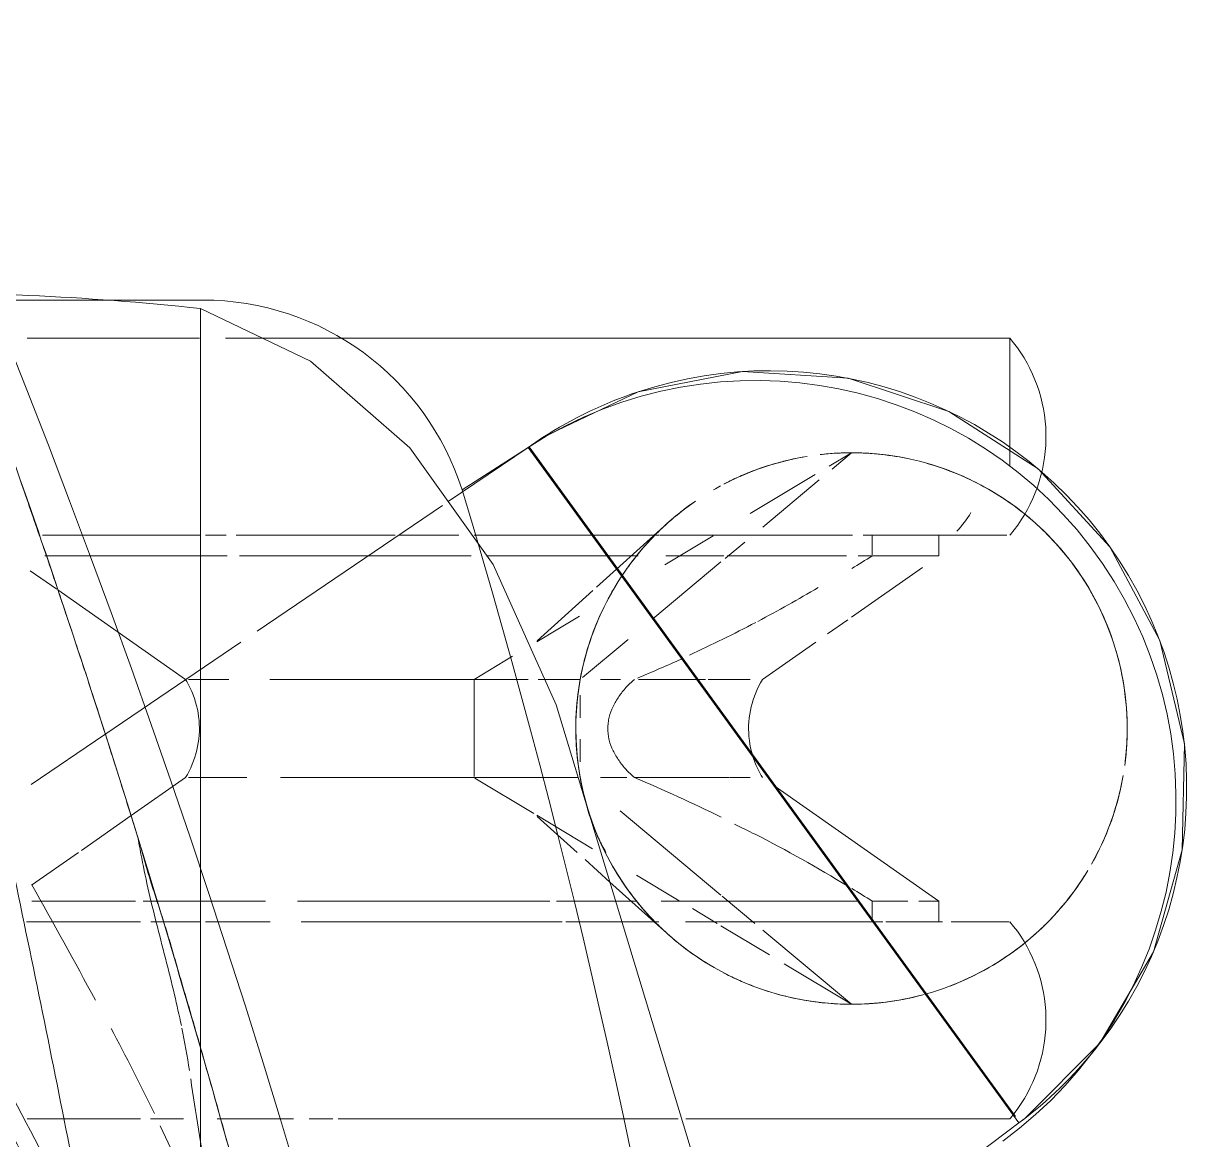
# Model space of a CAD drawing. Header units: inches. Extents: x -1221 to 179, y -822 to 880.
# Drawn here: x 89.448 to 92.235, y 430.45 to 433.125 of the extents above; entities that cross this region are included whole.
import ezdxf

# ---------------------------------------------------------------- set-up
doc = ezdxf.new("R2010")
doc.units = ezdxf.units.IN
doc.header["$MEASUREMENT"] = 0
doc.layers.add('X1$0$I-FURN', color=30, linetype='Continuous', lineweight=9)

# ---------------------------------------------------------------- blocks, each defined once
blk = doc.blocks.new('X1$0$Allsteel Seating Acuity Work-Conference Chair1 - Fully Adj_ Arms_ Mesh Back-V37-FIRST FLOOR POWER _ SIGNAL')
at = {"layer": 'X1$0$I-FURN', "lineweight": 13}
for p, q in [((-8.2615, 10.9745), (-8.2472, 10.9711)), ((-8.1921, 10.9517), (-8.1789, 10.9456)), ((-8.1532, 10.9316), (-8.1408, 10.9239)), ((-7.1434, 10.9227), (-7.131, 10.9305)), ((-6.7073, 10.9327), (-6.698, 10.9203)), ((-6.7073, 10.9327), (-6.6965, 10.9183)), ((-6.7116, 10.9104), (-8.3158, 9.745)), ((-6.6965, 10.9183), (-8.3147, 9.7427)), ((-8.1408, 10.9239), (-8.1287, 10.9157)), ((-7.1785, 10.8965), (-7.1671, 10.9057)), ((-6.6965, 10.9183), (-6.1824, 10.2331)), ((-6.1824, 10.2331), (-6.6965, 10.9183)), ((-8.5764, 10.8965), (-8.2698, 10.8965)), ((-8.5764, 10.8965), (-8.5764, 9.2955)), ((-8.5764, 9.6129), (-8.5764, 10.8965)), ((-8.5764, 10.8965), (-8.5764, 9.6129)), ((-8.1056, 10.8978), (-8.104, 10.8965)), ((-8.104, 10.7918), (-8.104, 10.8893)), ((-7.1785, 10.8952), (-7.1785, 10.8701)), ((-7.1785, 10.7607), (-7.1785, 10.8952)), ((-6.706, 10.8965), (-6.706, 10.1201)), ((-6.706, 10.1201), (-6.706, 10.8965)), ((-8.104, 10.8701), (-8.104, 10.7049)), ((-7.1785, 10.8601), (-7.1785, 10.7557)), ((-8.104, 10.567), (-8.104, 10.7607)), ((-7.1785, 10.7351), (-7.1785, 10.5991)), ((-8.0546, 10.7267), (-8.104, 10.7267)), ((-8.104, 10.7049), (-8.104, 10.5607)), ((-8.0546, 10.7265), (-8.0546, 10.7267)), ((-8.0546, 10.7267), (-8.0546, 10.6972)), ((-8.0546, 10.5701), (-8.0546, 10.7265)), ((-7.2278, 10.7267), (-7.5048, 10.3311)), ((-7.1785, 10.7267), (-7.2278, 10.7267)), ((-7.2278, 10.7267), (-7.2278, 10.6817)), ((-7.2278, 10.7265), (-7.2278, 10.7267)), ((-7.2278, 10.6786), (-7.2278, 10.7265)), ((-7.1785, 10.6226), (-7.1785, 10.7265)), ((-7.1785, 10.7265), (-7.1785, 10.6113)), ((-8.0546, 10.6817), (-8.0546, 10.5825)), ((-7.9079, 10.5172), (-8.0271, 10.6873)), ((-7.1785, 10.6764), (-7.1785, 10.62)), ((-7.2278, 10.567), (-7.2278, 10.6521)), ((-8.104, 10.567), (-8.104, 10.6403)), ((-7.1785, 10.5926), (-7.1785, 10.1255)), ((-8.104, 10.5825), (-8.104, 10.5448)), ((-8.057, 10.567), (-8.104, 10.567)), ((-8.0546, 10.5713), (-8.0546, 10.5328)), ((-7.1801, 10.567), (-7.2278, 10.567)), ((-7.1785, 10.5712), (-7.1785, 10.1742)), ((-8.2698, 10.464), (-8.3017, 10.5172)), ((-8.3017, 10.5172), (-8.2627, 10.4705)), ((-8.104, 10.5196), (-8.104, 10.2524)), ((-8.104, 10.5097), (-8.104, 10.1742)), ((-7.868, 10.4601), (-7.9019, 10.5086)), ((-7.2278, 10.5328), (-7.2278, 10.0616)), ((-6.9807, 10.5172), (-7.1582, 10.3047)), ((-6.9807, 10.5172), (-7.0775, 10.356)), ((-8.0546, 10.5056), (-8.0546, 10.2195)), ((-8.1561, 10.2747), (-8.2496, 10.4305)), ((-8.2368, 10.4395), (-8.1239, 10.3044)), ((-7.7587, 10.3041), (-7.8479, 10.4314)), ((-7.0987, 10.3207), (-7.1686, 10.2042)), ((-7.5693, 10.2826), (-7.5609, 10.2856)), ((-7.1742, 10.2857), (-7.2394, 10.2076)), ((-8.0879, 10.2613), (-8.0486, 10.2143)), ((-7.7587, 10.174), (-7.7587, 10.2743)), ((-7.7587, 10.2686), (-7.7587, 10.228)), ((-7.5778, 10.2799), (-7.5693, 10.2826)), ((-7.5237, 10.2637), (-7.5237, 10.2743)), ((-7.5237, 10.2686), (-7.5237, 10.23)), ((-7.5237, 10.2261), (-7.5237, 10.2637)), ((-8.104, 10.2381), (-8.104, 10.2068)), ((-8.0546, 10.2111), (-8.0546, 10.0721)), ((-8.0402, 10.2042), (-7.9039, 10.0411)), ((-7.5237, 9.997), (-7.5237, 10.2241)), ((-7.5237, 10.2148), (-7.5237, 10.1578)), ((-7.2422, 10.2042), (-7.444, 9.9627)), ((-8.104, 10.1894), (-8.104, 10.0611)), ((-8.104, 10.1742), (-8.104, 10.057)), ((-8.0333, 10.0702), (-8.1028, 10.186)), ((-7.1742, 10.195), (-7.2097, 10.1359)), ((-7.1785, 10.1742), (-7.1785, 10.1197)), ((-7.7587, 10.0068), (-7.7587, 10.1678)), ((-7.7587, 10.1388), (-7.7587, 10.0246)), ((-7.5237, 10.1388), (-7.5237, 10.0246)), ((-7.2285, 10.1045), (-7.2899, 10.0022)), ((-6.706, 10.102), (-6.706, 9.6129)), ((-6.706, 9.6129), (-6.706, 10.102)), ((-8.1252, 10.0677), (-8.0232, 9.9544)), ((-7.2735, 9.9385), (-7.1572, 10.0677)), ((-8.104, 10.0558), (-8.104, 9.8492)), ((-8.104, 10.0518), (-8.104, 9.8483)), ((-8.104, 9.6129), (-8.104, 10.0459)), ((-8.104, 9.8338), (-8.104, 10.0459)), ((-7.1785, 10.0558), (-7.1785, 9.9779)), ((-7.1785, 10.0518), (-7.1785, 9.9755)), ((-7.1785, 9.9664), (-7.1785, 10.0459)), ((-7.1785, 9.9667), (-7.1785, 10.0459)), ((-8.0546, 10.0058), (-8.0546, 9.8189)), ((-8.0546, 9.644), (-8.0546, 10.0021)), ((-7.8548, 9.9822), (-7.7633, 9.8728)), ((-7.5237, 9.9791), (-7.5237, 9.9156)), ((-7.2278, 9.9533), (-7.2278, 10.0021)), ((-8.0232, 9.9544), (-7.9797, 9.9061)), ((-7.7587, 9.9638), (-7.7587, 9.9156)), ((-7.2278, 9.9627), (-7.2278, 9.8189)), ((-7.2278, 9.8106), (-7.2278, 9.9533)), ((-7.1785, 9.9779), (-7.1785, 9.8492)), ((-7.1785, 9.9755), (-7.1785, 9.8483)), ((-7.1785, 9.8326), (-7.1785, 9.9667)), ((-7.1785, 9.8338), (-7.1785, 9.9664)), ((-7.3272, 9.8788), (-7.2735, 9.9385)), ((-7.9721, 9.8977), (-7.8516, 9.7638)), ((-7.3533, 9.8967), (-7.4335, 9.7632)), ((-7.7587, 9.7668), (-7.7587, 9.8672)), ((-7.7212, 9.8672), (-7.6666, 9.8672)), ((-7.6158, 9.8672), (-7.5612, 9.8672)), ((-8.104, 9.8462), (-8.104, 9.6129)), ((-8.104, 9.8452), (-8.104, 9.6129)), ((-7.8794, 9.8139), (-7.9102, 9.8652)), ((-7.5237, 9.6143), (-7.5237, 9.8627)), ((-7.4308, 9.7638), (-7.344, 9.8602)), ((-8.104, 9.6129), (-8.104, 9.8309)), ((-8.0546, 9.8189), (-8.0546, 9.6453)), ((-7.8489, 9.7632), (-7.8794, 9.8139)), ((-7.7587, 9.8383), (-7.7587, 9.7778)), ((-7.7587, 9.7683), (-7.7587, 9.8272)), ((-7.5237, 9.8247), (-7.5237, 9.7506)), ((-7.5237, 9.8138), (-7.5237, 9.7423)), ((-7.1785, 9.8241), (-7.1785, 9.6129)), ((-7.1785, 9.8233), (-7.1785, 9.6129)), ((-7.1785, 9.6129), (-7.1785, 9.8118)), ((-7.2278, 9.7948), (-7.2278, 9.6129)), ((-7.2278, 9.6129), (-7.2278, 9.7874)), ((-7.1785, 9.6129), (-7.1785, 9.8103)), ((-8.3161, 9.7448), (-8.3381, 9.7773)), ((-8.3147, 9.7427), (-8.3381, 9.7773)), ((-7.4376, 9.7563), (-7.5224, 9.6151)), ((-8.3147, 9.7427), (-8.2127, 9.5842)), ((-8.3147, 9.7427), (-8.1846, 9.5509)), ((-8.1846, 9.5509), (-8.3147, 9.7427)), ((-7.7587, 9.6129), (-7.7587, 9.7423)), ((-7.7587, 9.6129), (-7.8142, 9.7053)), ((-7.7587, 9.7245), (-7.7587, 9.6129)), ((-7.7587, 9.6129), (-7.7587, 9.7175)), ((-7.5237, 9.7245), (-7.5237, 9.6144)), ((-7.5237, 9.7175), (-7.5237, 9.6143)), ((-8.5764, 9.0969), (-8.5764, 9.6129)), ((-8.5764, 9.6129), (-8.5764, 9.0969)), ((-8.0546, 9.606), (-8.0546, 9.3442)), ((-8.0546, 9.3442), (-8.0546, 9.606)), ((-7.7096, 9.6129), (-7.7587, 9.6129)), ((-7.7587, 9.6129), (-7.7587, 9.478)), ((-7.7587, 9.1241), (-7.7587, 9.6129)), ((-7.5263, 9.6129), (-7.7096, 9.6129)), ((-7.5237, 9.6129), (-7.5237, 9.2584)), ((-7.5237, 9.1492), (-7.5237, 9.6129)), ((-7.2278, 9.6129), (-7.2278, 9.1902)), ((-7.2278, 9.1902), (-7.2278, 9.6129)), ((-7.1785, 9.6129), (-7.1785, 9.1988)), ((-7.1785, 9.1988), (-7.1785, 9.6129)), ((-7.1785, 9.6129), (-7.1785, 9.2045)), ((-7.1785, 9.2045), (-7.1785, 9.6129)), ((-6.706, 9.6129), (-6.706, 9.2877)), ((-6.706, 9.2877), (-6.706, 9.6129)), ((-8.104, 9.5767), (-8.104, 9.438)), ((-8.104, 9.438), (-8.104, 9.5767)), ((-8.104, 9.5759), (-8.104, 9.4346)), ((-8.104, 9.4346), (-8.104, 9.5759)), ((-8.1755, 9.5375), (-7.8747, 9.0937)), ((-7.8747, 9.0937), (-8.1755, 9.5375)), ((-7.7587, 9.4632), (-7.7587, 9.2584)), ((-8.104, 9.424), (-8.104, 9.2806)), ((-8.104, 9.0471), (-8.104, 9.424)), ((-8.104, 9.4204), (-8.104, 9.2752)), ((-8.104, 9.2752), (-8.104, 9.4204)), ((-8.0546, 9.3442), (-8.0546, 9.2877)), ((-8.0546, 9.0511), (-8.0546, 9.3442)), ((-8.104, 9.2638), (-8.104, 9.0471)), ((-8.104, 9.2583), (-8.104, 9.0431)), ((-8.104, 9.0431), (-8.104, 9.2583)), ((-8.0546, 9.2687), (-8.0546, 9.0511)), ((-6.706, 9.2749), (-6.706, 9.2179)), ((-6.706, 9.2179), (-6.706, 9.2749)), ((-7.7587, 9.2288), (-7.7587, 9.1241)), ((-7.5237, 9.2288), (-7.5237, 9.1492)), ((-6.706, 9.1801), (-6.706, 8.9972)), ((-6.706, 8.9972), (-6.706, 9.1801)), ((-7.1785, 9.1246), (-7.1785, 8.971)), ((-7.1785, 8.971), (-7.1785, 9.1246)), ((-7.1785, 9.1193), (-7.1785, 8.9694)), ((-7.1785, 8.9694), (-7.1785, 9.1193)), ((-8.5764, 9.0173), (-8.5764, 9.0969)), ((-8.5764, 9.0969), (-8.5764, 9.0173)), ((-7.2278, 9.1137), (-7.2278, 8.9582)), ((-7.2278, 8.9582), (-7.2278, 9.1137)), ((-7.5237, 8.9285), (-7.5237, 9.0689)), ((-7.8479, 9.0541), (-7.6272, 8.7286)), ((-7.6272, 8.7286), (-7.8479, 9.0541)), ((-7.5237, 9.0381), (-7.5237, 8.9349)), ((-8.104, 9.019), (-8.104, 8.971)), ((-8.104, 8.971), (-8.104, 9.019)), ((-8.104, 9.0157), (-8.104, 8.9694)), ((-8.104, 8.9694), (-8.104, 9.0157)), ((-8.0546, 9.0211), (-8.0546, 8.9582)), ((-8.0546, 8.9582), (-8.0546, 9.0211)), ((-7.7587, 8.9285), (-7.7587, 9.0255)), ((-8.6675, 8.4261), (-8.6675, 8.9634)), ((-8.6471, 8.958), (-6.8696, 8.958)), ((-8.5764, 8.5427), (-8.5764, 8.9549)), ((-8.5764, 8.9549), (-8.5764, 8.5427)), ((-8.104, 8.9579), (-8.104, 8.7118)), ((-8.104, 8.5818), (-8.104, 8.9579)), ((-8.104, 8.9549), (-8.104, 8.7254)), ((-8.104, 8.5793), (-8.104, 8.9549)), ((-8.0546, 8.9579), (-8.0546, 8.5848)), ((-8.0546, 8.5848), (-8.0546, 8.9579)), ((-7.7587, 8.9743), (-7.7587, 8.9349)), ((-7.6072, 8.9524), (-7.616, 8.9536)), ((-7.5983, 8.9508), (-7.6072, 8.9524)), ((-7.2278, 8.9579), (-7.2278, 8.8202)), ((-7.2278, 8.8202), (-7.2278, 8.9579)), ((-7.1785, 8.9579), (-7.1785, 8.8384)), ((-7.1785, 8.8384), (-7.1785, 8.9579)), ((-7.1785, 8.9549), (-7.1785, 8.8475)), ((-7.1785, 8.8475), (-7.1785, 8.9549)), ((-6.8696, 8.958), (-3.5117, 8.958)), ((-7.973, 8.6156), (-7.7587, 8.9217)), ((-7.5556, 8.9379), (-7.5639, 8.9412)), ((-7.5314, 8.9262), (-7.5393, 8.9304)), ((-7.5237, 8.9217), (-7.5314, 8.9262)), ((-7.5237, 8.9217), (-7.4326, 8.7915)), ((-6.706, 8.9172), (-6.706, 8.8381)), ((-6.706, 8.8381), (-6.706, 8.9172)), ((-7.1785, 8.8135), (-7.1785, 8.7254)), ((-7.1785, 8.5404), (-7.1785, 8.8135)), ((-6.706, 8.8135), (-6.706, 8.7052)), ((-6.706, 8.6047), (-6.706, 8.8135)), ((-7.4326, 8.7915), (-7.3491, 8.6723)), ((-7.2278, 8.8019), (-7.2278, 8.5536)), ((-7.2278, 8.5536), (-7.2278, 8.8019)), ((-7.1785, 8.8019), (-7.1785, 8.7118)), ((-7.1785, 8.5536), (-7.1785, 8.8019)), ((-7.6272, 8.7286), (-7.5074, 8.5519)), ((-7.5074, 8.5519), (-7.6272, 8.7286)), ((-8.104, 8.7052), (-8.104, 8.5793)), ((-7.1785, 8.7052), (-7.1785, 8.5405)), ((-6.706, 8.702), (-6.706, 8.6047)), ((-8.104, 8.6921), (-8.104, 8.5818)), ((-7.1785, 8.6921), (-7.1785, 8.5536)), ((-7.344, 8.665), (-7.2656, 8.553)), ((-8.0192, 8.5496), (-7.9747, 8.6132)), ((-6.706, 8.6047), (-6.706, 8.542)), ((-6.706, 8.542), (-6.706, 8.6047))]:
    blk.add_line(p, q, dxfattribs=at)
at = {"layer": 'X1$0$I-FURN', "lineweight": 13, "flags": 128}
for points in [[(-8.3381, 9.7773), (-8.4478, 10.0064), (-8.4961, 10.2558), (-8.4801, 10.5094), (-8.4008, 10.7507), (-8.2632, 10.9642), (-8.0762, 11.1362), (-7.852, 11.2556), (-7.6049, 11.3146), (-7.3509, 11.3094), (-7.1064, 11.2405), (-6.8871, 11.1121), (-6.7073, 10.9327)], [(-8.5764, 10.8965), (-8.5651, 10.9057), (-8.5534, 10.9145), (-8.5413, 10.9227), (-8.529, 10.9305), (-8.5163, 10.9378), (-8.5033, 10.9446), (-8.4901, 10.9509), (-8.4767, 10.9566), (-8.463, 10.9618), (-8.4492, 10.9664), (-8.4351, 10.9705), (-8.4209, 10.974), (-8.4066, 10.977), (-8.3922, 10.9794), (-8.3777, 10.9811), (-8.3631, 10.9824), (-8.3485, 10.983), (-8.3339, 10.983), (-8.3193, 10.9825), (-8.3047, 10.9814), (-8.2902, 10.9796), (-8.2758, 10.9774), (-8.2615, 10.9745)], [(-7.131, 10.9305), (-7.1184, 10.9378), (-7.1054, 10.9446), (-7.0922, 10.9509), (-7.0788, 10.9566), (-7.0651, 10.9618), (-7.0512, 10.9664), (-7.0372, 10.9705), (-7.023, 10.974), (-7.0087, 10.977), (-6.9943, 10.9794), (-6.9798, 10.9811), (-6.9652, 10.9824), (-6.9506, 10.983), (-6.936, 10.983), (-6.9214, 10.9825), (-6.9068, 10.9814), (-6.8923, 10.9796), (-6.8778, 10.9774), (-6.8635, 10.9745), (-6.8493, 10.9711), (-6.8352, 10.9671), (-6.8214, 10.9625), (-6.8077, 10.9574), (-6.7942, 10.9517), (-6.7809, 10.9456), (-6.768, 10.9388), (-6.7553, 10.9316), (-6.7429, 10.9239), (-6.7308, 10.9157), (-6.719, 10.907), (-6.7076, 10.8978), (-6.706, 10.8965)], [(-8.2472, 10.9711), (-8.2332, 10.9671), (-8.2193, 10.9625), (-8.2056, 10.9574), (-8.1921, 10.9517)], [(-8.1789, 10.9456), (-8.1659, 10.9388), (-8.1532, 10.9316)], [(-8.1287, 10.9157), (-8.117, 10.907), (-8.1056, 10.8978)], [(-7.1671, 10.9057), (-7.1554, 10.9145), (-7.1434, 10.9227)], [(-5.5394, 10.3766), (-6.6394, 10.131), (-7.6979, 9.8097)], [(-7.7587, 10.3041), (-7.751, 10.2995), (-7.7431, 10.2953), (-7.735, 10.2914), (-7.7268, 10.2878), (-7.7185, 10.2845), (-7.7101, 10.2816), (-7.7015, 10.279), (-7.6928, 10.2768), (-7.6841, 10.2749), (-7.6753, 10.2733), (-7.6664, 10.2722), (-7.6575, 10.2713), (-7.6485, 10.2708), (-7.6396, 10.2707), (-7.6307, 10.271)], [(-7.5609, 10.2856), (-7.5526, 10.289), (-7.5445, 10.2927), (-7.5365, 10.2968)], [(-7.5365, 10.2968), (-7.5287, 10.3011), (-7.5237, 10.3041)], [(-7.6307, 10.271), (-7.6217, 10.2716), (-7.6128, 10.2725), (-7.604, 10.2738), (-7.5952, 10.2755), (-7.5865, 10.2775), (-7.5778, 10.2799)], [(-7.6979, 9.8097), (-8.0342, 9.6584), (-8.3133, 9.459), (-8.5211, 9.2215), (-8.6471, 8.958)], [(-7.6959, 8.9482), (-7.7046, 8.9458), (-7.7131, 8.9431), (-7.7215, 8.9401), (-7.7298, 8.9367), (-7.738, 8.933), (-7.7459, 8.9289), (-7.7538, 8.9246), (-7.7587, 8.9217)], [(-7.6696, 8.9532), (-7.6784, 8.9519), (-7.6872, 8.9502), (-7.6959, 8.9482)], [(-7.6518, 8.9547), (-7.6607, 8.9541), (-7.6696, 8.9532)], [(-7.616, 8.9536), (-7.6249, 8.9544), (-7.6339, 8.9549), (-7.6428, 8.955), (-7.6518, 8.9547)], [(-7.5639, 8.9412), (-7.5724, 8.9441), (-7.5809, 8.9467), (-7.5896, 8.9489), (-7.5983, 8.9508)], [(-7.5393, 8.9304), (-7.5474, 8.9343), (-7.5556, 8.9379)]]:
    blk.add_lwpolyline(points, dxfattribs=at)
at = {"layer": 'X1$0$I-FURN', "lineweight": 13}
for centre, radius, start, end in [((-7.498, 10.3201), 1.0002, 52.3571, 198.2772), ((-7.4677, 10.2875), 1.0071, 36, 212.7501), ((-7.6412, 10.5172), 0.6605, 90, 135), ((-7.6412, 10.5172), 0.6605, 82.2702, 101.5095), ((-7.6412, 10.5172), 0.6605, 83.6484, 90), ((-7.6412, 10.5172), 0.6605, 83.1901, 88.4919), ((-7.6412, 10.5172), 0.6605, 101.57, 106.3296), ((-7.6412, 10.5172), 0.6605, 96.8099, 101.3836), ((-7.6412, 10.5172), 0.6605, 62.8626, 80.2209), ((-7.6412, 10.5172), 0.6605, 61.5558, 78.6741), ((-7.6412, 10.5172), 0.6605, 60.5248, 75), ((-7.6412, 10.5172), 0.6605, 108.9941, 164.0844), ((-7.6412, 10.5172), 0.6605, 110.4297, 137.6693), ((-7.498, 10.3201), 1.0002, 37.7651, 52.3571), ((-7.6412, 10.5172), 0.6605, 21.7063, 58.9958), ((-7.6412, 10.5172), 0.6605, 15.531, 57.5948), ((-7.6412, 10.5172), 0.6605, 49.3428, 55.9505), ((-7.6412, 10.5172), 0.6605, 44.2586, 49.3428), ((-7.6412, 10.5172), 0.6605, 138.5929, 180), ((-7.6412, 10.5172), 0.6605, 28.7109, 39.6189), ((-7.6412, 10.5172), 0.6605, 141.8084, 151.2891), ((-7.6412, 10.5172), 0.6605, 360, 15), ((-7.6412, 10.5172), 0.6605, 360, 14.4153), ((-7.6412, 10.5172), 0.6605, 168.5294, 180), ((-7.6412, 10.5172), 0.6605, 180, 185.7858), ((-7.6412, 10.5172), 0.6605, 180, 186.4611), ((-7.6412, 10.5172), 0.6605, 240, 360), ((-7.6412, 10.5172), 0.6605, 344.223, 360), ((-7.6412, 10.5172), 0.6605, 189.2304, 206.3842), ((-7.6412, 10.5172), 0.6605, 189.9254, 207.6002), ((-2.86, -8.097), 18.4737, 89.88359, 106.84285), ((-7.6412, 10.5172), 0.6605, 332.3203, 342.4146), ((-7.6412, 10.5172), 0.6605, 208.3762, 210), ((-7.6412, 10.5172), 0.6605, 322.0151, 330.1366), ((0.0519, -13.0915), 23.2445, 68.24426, 112.87259), ((-7.6412, 10.5172), 0.6605, 214.4366, 222.0077), ((-7.6412, 10.5172), 0.6605, 214.5778, 236.5628), ((-7.6412, 10.5172), 0.6605, 222.8858, 225), ((-7.6412, 10.5172), 0.6605, 315, 317.1142), ((-7.6412, 10.5172), 0.6605, 225.1189, 270), ((-7.6412, 10.5172), 0.6605, 309.7649, 314.8811), ((-7.498, 10.3201), 1.0002, 198.2772, 212.8692), ((-7.6412, 10.5172), 0.6605, 270, 307.0549), ((-8.0165, 8.9634), 0.651, 107.5435, 180), ((0, -10.3529), 19.7214, 61.76295, 118.23705)]:
    blk.add_arc(centre, radius, start, end, dxfattribs=at)
blk.add_ellipse((-12.8026, -108.2313), major_axis=(28.5184, 116.5152), ratio=0.638264, start_param=0.288723, end_param=0.297357, dxfattribs=at)
for points in [[(-8.2205, 10.8345), (-8.2393, 10.8002), (-8.2591, 10.7572), (-8.2747, 10.7042)], [(-7.0243, 10.7532), (-7.0362, 10.7845), (-7.0493, 10.8115), (-7.0619, 10.8345)], [(-8.1136, 10.7695), (-8.1278, 10.782), (-8.1423, 10.794), (-8.1585, 10.8033)], [(-6.9807, 10.5172), (-6.9807, 10.5826), (-6.9903, 10.6409), (-7.0039, 10.6909)], [(-8.2872, 10.655), (-8.296, 10.6136), (-8.3017, 10.5675), (-8.3017, 10.5172)], [(-8.0246, 10.5181), (-8.0345, 10.5344), (-8.0445, 10.5507), (-8.0546, 10.567)], [(-7.2278, 10.567), (-7.238, 10.5507), (-7.248, 10.5343), (-7.2579, 10.5179)], [(-6.9906, 10.4031), (-6.9872, 10.4229), (-6.9822, 10.4618), (-6.9807, 10.4991), (-6.9807, 10.5172)], [(-7.8979, 10.2927), (-7.9234, 10.3416), (-7.9509, 10.3896), (-7.9788, 10.4373)], [(-7.8172, 10.1288), (-7.8421, 10.1824), (-7.8674, 10.2357), (-7.8953, 10.2877)], [(-7.4288, 10.2051), (-7.4625, 10.1365), (-7.4941, 10.0671), (-7.5237, 9.997)], [(-7.762, 10.0048), (-7.777, 10.04), (-7.7921, 10.0753), (-7.8077, 10.1103)], [(-8.104, 10.0459), (-8.0962, 10.0382), (-8.0882, 10.0308), (-8.0799, 10.0234)], [(-7.2278, 10.0021), (-7.2192, 10.009), (-7.2023, 10.0233), (-7.1863, 10.0382), (-7.1785, 10.0459)], [(-8.0799, 10.0234), (-8.0717, 10.0161), (-8.0632, 10.009), (-8.0546, 10.0021)], [(-8.0546, 10.0021), (-8.0224, 9.9762), (-7.9557, 9.9328), (-7.8568, 9.89), (-7.7908, 9.873), (-7.7587, 9.8672)], [(-7.3007, 9.9513), (-7.276, 9.9661), (-7.2516, 9.983), (-7.2278, 10.0021)], [(-7.376, 9.9123), (-7.3652, 9.917), (-7.3545, 9.9227), (-7.3438, 9.929)], [(-7.4314, 9.8909), (-7.4131, 9.8971), (-7.3944, 9.9033), (-7.376, 9.9123)], [(-7.4787, 9.877), (-7.4631, 9.881), (-7.4472, 9.8849), (-7.4313, 9.8899)], [(-2.3389, 9.8137), (-2.8581, 9.7647), (-3.8904, 9.6349), (-5.4227, 9.3438), (-6.4255, 9.088), (-6.9227, 8.9444)], [(-2.1464, 9.233), (-2.5494, 9.1648), (-3.3527, 9.0168), (-4.5478, 8.7543), (-5.7375, 8.48), (-6.5281, 8.295), (-6.9227, 8.2022)], [(-6.9227, 8.9444), (-7.0966, 8.8932), (-7.4392, 8.7919), (-7.9122, 8.6374), (-8.1869, 8.5446), (-8.3104, 8.4998)], [(-6.8222, 8.9313), (-6.8565, 8.9259), (-6.8903, 8.9197), (-6.9237, 8.9128)], [(-6.923, 8.7432), (-6.8555, 8.7793), (-6.7875, 8.814), (-6.7187, 8.8474)], [(-7.3405, 8.8149), (-7.3477, 8.8136), (-7.3619, 8.8109), (-7.3759, 8.8082), (-7.3829, 8.8069)], [(-7.3829, 8.8069), (-7.3786, 8.8082), (-7.3699, 8.8109), (-7.3613, 8.8135), (-7.3569, 8.8149)], [(-7.3569, 8.8149), (-7.3529, 8.8159), (-7.3488, 8.8169), (-7.3447, 8.818)], [(-7.6117, 8.7348), (-7.5427, 8.7568), (-7.4657, 8.7806), (-7.3829, 8.8069)], [(-7.793, 8.6761), (-7.7418, 8.6929), (-7.6842, 8.7118), (-7.6117, 8.7348)], [(-7.267, 8.5532), (-7.1755, 8.6045), (-7.0831, 8.6555), (-6.9904, 8.7063)], [(-7.9717, 8.6166), (-7.9648, 8.6192), (-7.9271, 8.6315), (-7.8442, 8.6592), (-7.793, 8.6761)], [(-6.7805, 8.4472), (-6.6217, 8.5328), (-6.4569, 8.6132), (-6.2892, 8.6908)], [(-8.2368, 8.5257), (-8.1879, 8.5427), (-8.0947, 8.575), (-8.0111, 8.6034), (-7.9717, 8.6166)], [(-6.5379, 8.6226), (-6.6452, 8.5685), (-6.7497, 8.5126), (-6.853, 8.4553)]]:
    blk.add_open_spline(points, degree=3, dxfattribs=at)
for points, knots in [([(-8.3017, 10.5172), (-8.3017, 10.4991), (-8.3007, 10.4742), (-8.2982, 10.4484), (-8.2974, 10.4419)], [0, 0, 0, 0, 0.125, 0.1673688, 0.1673688, 0.1673688, 0.1673688]), ([(-7.2635, 10.5086), (-7.3074, 10.4355), (-7.3592, 10.3459), (-7.4039, 10.2537), (-7.4117, 10.2373)], [0.1054512, 0.1054512, 0.1054512, 0.1054512, 0.5, 0.5854204, 0.5854204, 0.5854204, 0.5854204]), ([(-8.2914, 10.401), (-8.2898, 10.3918), (-8.2859, 10.3725), (-8.2785, 10.3428), (-8.2709, 10.3172), (-8.2639, 10.2966), (-8.2582, 10.2811), (-8.252, 10.2655), (-8.243, 10.2446), (-8.2346, 10.2267), (-8.2281, 10.2142), (-8.227, 10.2121)], [0.2542155, 0.2542155, 0.2542155, 0.2542155, 0.3125, 0.375, 0.4375, 0.46875, 0.5, 0.53125, 0.5625, 0.625, 0.6375454, 0.6375454, 0.6375454, 0.6375454]), ([(-7.0519, 10.2189), (-7.0467, 10.2291), (-7.0393, 10.2447), (-7.0305, 10.2655), (-7.0263, 10.2759), (-7.0243, 10.2811)], [0.3759306, 0.3759306, 0.3759306, 0.3759306, 0.4375, 0.46875, 0.5, 0.5, 0.5, 0.5]), ([(-7.1785, 10.0459), (-7.1611, 10.063), (-7.1366, 10.0898), (-7.111, 10.123), (-7.0973, 10.1423), (-7.0907, 10.1522), (-7.0875, 10.1571)], [0, 0, 0, 0, 0.125, 0.1875, 0.21875, 0.25, 0.25, 0.25, 0.25]), ([(-8.1854, 10.1429), (-8.1853, 10.1427), (-8.1818, 10.1377), (-8.1714, 10.123), (-8.1458, 10.0898), (-8.1214, 10.063), (-8.104, 10.0459)], [0.7800249, 0.7800249, 0.7800249, 0.7800249, 0.78125, 0.8125, 0.875, 1, 1, 1, 1]), ([(-7.5237, 9.997), (-7.5298, 9.9898), (-7.5394, 9.9798), (-7.5533, 9.9681), (-7.5642, 9.9602), (-7.5758, 9.9528), (-7.5921, 9.9437), (-7.607, 9.9378), (-7.6202, 9.9353), (-7.6293, 9.934), (-7.641, 9.9334), (-7.6526, 9.934), (-7.6617, 9.9352), (-7.6749, 9.9377), (-7.6899, 9.9435), (-7.7063, 9.9526), (-7.718, 9.96), (-7.729, 9.9679), (-7.743, 9.9797), (-7.7526, 9.9897), (-7.7587, 9.997)], [0, 0, 0, 0, 0.1, 0.15, 0.2, 0.25, 0.3, 0.4, 0.425, 0.45, 0.5, 0.55, 0.575, 0.6, 0.7, 0.75, 0.8, 0.85, 0.9, 1, 1, 1, 1]), ([(-7.7587, 9.8672), (-7.7301, 9.8621), (-7.6749, 9.8556), (-7.591, 9.8573), (-7.5451, 9.8634), (-7.5237, 9.8672)], [0, 0, 0, 0, 0.4, 0.7, 1, 1, 1, 1]), ([(-6.6895, 8.8611), (-6.5454, 8.9297), (-6.1687, 9.0911), (-5.769, 9.2106), (-5.5223, 9.2779)], [0.0720735, 0.0720735, 0.0720735, 0.0720735, 0.2, 0.4, 0.4, 0.4, 0.4]), ([(-7.3447, 8.818), (-7.3225, 8.8238), (-7.2862, 8.8347), (-7.2343, 8.8513), (-7.191, 8.8655), (-7.1461, 8.8796), (-7.0996, 8.8932), (-7.0524, 8.9067), (-7.005, 8.9205), (-6.9577, 8.9346), (-6.8938, 8.9529), (-6.7811, 8.9849), (-6.6839, 9.0126), (-6.6186, 9.0301)], [0.0193605, 0.0193605, 0.0193605, 0.0193605, 0.125, 0.1875, 0.25, 0.3125, 0.375, 0.4375, 0.5, 0.5625, 0.625, 0.75, 1, 1, 1, 1]), ([(-6.3037, 9.0301), (-6.3893, 9.0089), (-6.5546, 8.9729), (-6.7214, 8.9456), (-6.8017, 8.9342)], [0, 0, 0, 0, 0.5, 0.9608193, 0.9608193, 0.9608193, 0.9608193]), ([(-8.6471, 8.958), (-8.6622, 8.8184), (-8.6759, 8.6396), (-8.6819, 8.4654), (-8.6829, 8.4252)], [0, 0, 0, 0, 0.5, 0.6515806, 0.6515806, 0.6515806, 0.6515806]), ([(-6.9295, 8.9117), (-6.9544, 8.9065), (-7.0386, 8.8878), (-7.1779, 8.8505), (-7.2873, 8.8246), (-7.3405, 8.8149)], [0.1955974, 0.1955974, 0.1955974, 0.1955974, 0.3333333, 0.6666667, 1, 1, 1, 1])]:
    blk.add_open_spline(points, degree=3, knots=knots, dxfattribs=at)
blk = doc.blocks.new('X1')
at = {"layer": 'X1$0$I-FURN', "rotation": 269.9999999999997}
blk.add_blockref('X1$0$Allsteel Seating Acuity Work-Conference Chair1 - Fully Adj_ Arms_ Mesh Back-V37-FIRST FLOOR POWER _ SIGNAL', (80.9146, 423.7943), dxfattribs=at)

msp = doc.modelspace()

# ---------------------------------------------------------------- block references
at = {"color": 253}
msp.add_blockref('X1', (0, 0), dxfattribs=at)

doc.saveas('drawing.dxf')
